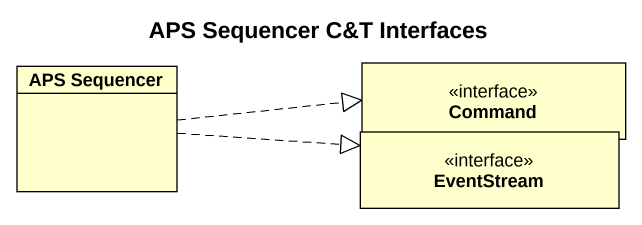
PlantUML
@startuml
title APS Sequencer C&T Interfaces
hide circle
hide empty members
class "APS Sequencer" as APS_Sequencer
interface EventStream
interface Command
APS_Sequencer .right.|> EventStream
APS_Sequencer .right.|> Command
@enduml
